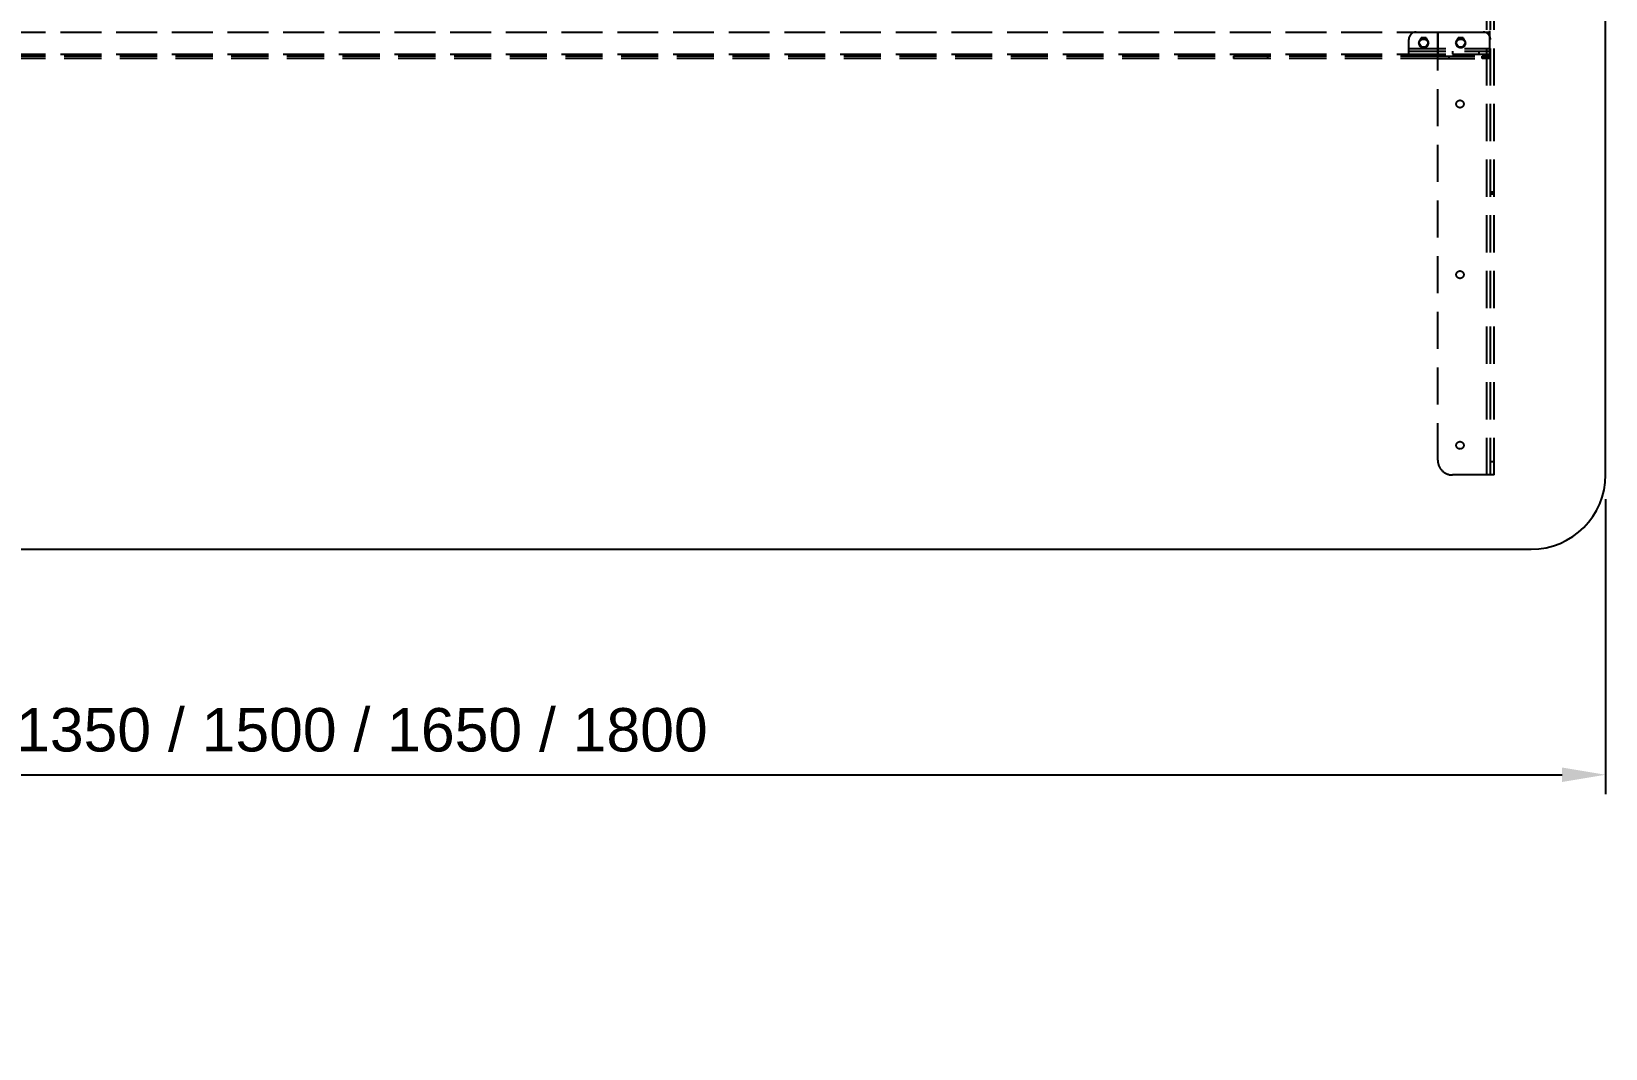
# Model space of a CAD drawing. Header units: millimetres. Extents: x -429 to 16771, y -1239 to 5751.
# Drawn here: x 740 to 1800, y -321 to 364 of the extents above; entities that cross this region are included whole.
import ezdxf

# ---------------------------------------------------------------- set-up
doc = ezdxf.new("R2010")
doc.units = ezdxf.units.MM
doc.header["$LTSCALE"] = 100
doc.linetypes.add('HIDDEN', pattern=[0.375, 0.25, -0.125])
doc.styles.get("Standard").update_dxf_attribs({"font": 'arial.ttf'})
doc.dimstyles.new('CGJ', dxfattribs={"dimscale": 13, "dimtxt": 2.25, "dimasz": 2.25, "dimexe": 1, "dimexo": 1.25, "dimgap": 1.15, "dimtad": 1, "dimtoh": 1, "dimdec": 1, "dimdsep": 46, "dimtxsty": 'Standard', "dimcen": 0, "dimclrd": 2, "dimclre": 2, "dimclrt": 2, "dimadec": 0, "dimazin": 0, "dimtfac": 1, "dimtdec": 1, "dimtmove": 0, "dimatfit": 0, "dimfxl": 1, "dimtolj": 1, "dimtzin": 0, "dimlwe": -1, "dimarcsym": 2})

# ---------------------------------------------------------------- blocks, each defined once
blk = doc.blocks.new('*D65')
at = {"color": 2, "transparency": 16777216}
for p, q in [((0, 49.2), (0, -149.6)), ((1800, 49.2), (1800, -149.6))]:
    blk.add_line(p, q, dxfattribs=at)
at = {"color": 2, "lineweight": -2, "transparency": 16777216}
blk.add_line((29.2, -136.6), (1770.7, -136.6), dxfattribs=at)
at = {"color": 2, "transparency": 16777216}
for points in [[(29.2, -131.7), (29.2, -141.5), (0, -136.6)], [(1770.7, -131.7), (1770.7, -141.5), (1800, -136.6)]]:
    blk.add_solid(points, dxfattribs=at)
at = {"layer": 'Defpoints', "color": 0, "transparency": 16777216}
for p in [(0, 65.4), (1800, 65.4), (1800, -136.6)]:
    blk.add_point(p, dxfattribs=at)
at = {"color": 2, "transparency": 16777216, "insert": (900, -106.5), "char_height": 29.25, "attachment_point": 5}
blk.add_mtext('\\A1;1200 / 1350 / 1500 / 1650 / 1800', dxfattribs=at)

msp = doc.modelspace()

# ---------------------------------------------------------------- linework, layer by layer
at = {"color": 7, "linetype": 'HIDDEN', "lineweight": -3}
for p, q in [((1720, 65.4), (1720, 765.4)), ((1720, 65.4), (1720, 765.4)), ((1722.5, 65.4), (1722.5, 765.4)), ((1725, 65.4), (1725, 765.4)), ((1687, 75.4), (1687, 755.4)), ((1722, 363.65), (78, 363.65)), ((1722, 363.65), (78, 363.65)), ((1687, 363.65), (113, 363.65)), ((1687, 363.65), (113, 363.65)), ((1672.5, 363.9), (1717.5, 363.9)), ((1687, 363.65), (1687, 348.65)), ((1722, 363.65), (1722, 364.65)), ((1722, 348.65), (1722, 363.65)), ((1667.5, 352.9), (1667.5, 358.9)), ((1667.5, 352.9), (1722.5, 352.9)), ((1667.5, 348.9), (1667.5, 352.9)), ((1667.5, 352.9), (1722.5, 352.9)), ((1667.5, 352.9), (1722.5, 352.9)), ((1667.5, 352.9), (1722.5, 352.9)), ((1667.5, 350.9), (1722.5, 350.9)), ((1675.77, 359.9), (1674.03, 356.9)), ((1674.03, 356.9), (1675.77, 353.9)), ((1679.23, 359.9), (1675.77, 359.9)), ((1675.77, 353.9), (1679.23, 353.9)), ((1680.96, 356.9), (1679.23, 359.9)), ((1679.23, 353.9), (1680.96, 356.9)), ((1697, 350.9), (1697, 348.9)), ((1700.77, 359.9), (1699.03, 356.9)), ((1699.03, 356.9), (1700.77, 353.9)), ((1704.23, 359.9), (1700.77, 359.9)), ((1700.77, 353.9), (1704.23, 353.9)), ((1705.96, 356.9), (1704.23, 359.9)), ((1704.23, 353.9), (1705.96, 356.9)), ((1715, 348.9), (1715, 350.9)), ((1722, 348.65), (78, 348.65)), ((1722, 348.65), (78, 348.65)), ((1687, 348.65), (113, 348.65)), ((1687, 348.65), (113, 348.65)), ((1687, 347.65), (113, 347.65)), ((1687, 346.15), (113, 346.15)), ((1549.5, 347.65), (1549.5, 346.15)), ((1572.5, 346.15), (1572.5, 347.65)), ((1667.5, 348.9), (1722.5, 348.9)), ((1687, 347.65), (1717, 347.65)), ((1687, 346.15), (1717, 346.15)), ((1694.5, 347.65), (1694.5, 346.15)), ((1717, 346.15), (1717, 347.65)), ((1717, 347.65), (1722, 347.65)), ((1722, 346.15), (1717, 346.15)), ((1717.5, 346.15), (1717.5, 347.65)), ((1722, 347.65), (1722, 348.65)), ((1722, 347.65), (1722, 346.15)), ((1725, 255.98), (1722.5, 255.98)), ((1722.5, 254.83), (1725, 254.83)), ((1725, 74.25), (1722.5, 74.25)), ((1720, 65.4), (1697, 65.4)), ((1725, 65.4), (1720, 65.4))]:
    msp.add_line(p, q, dxfattribs=at)
at = {"color": 7, "linetype": 'Continuous', "lineweight": -3}
for p, q in [((1800, 65.4), (1800, 765.4)), ((50, 15.4), (1750, 15.4))]:
    msp.add_line(p, q, dxfattribs=at)
at = {"color": 7, "linetype": 'HIDDEN', "lineweight": -3}
for centre, radius in [((1677.5, 356.15), 3), ((1702.5, 356.15), 3), ((1702, 315.4), 2.5), ((1702, 200.4), 2.5), ((1702, 85.4), 2.5)]:
    msp.add_circle(centre, radius, dxfattribs=at)
for centre, radius, start, end in [((1672.5, 358.9), 5, 90, 180), ((1717.5, 358.9), 5, 0, 90), ((1697, 75.4), 10, 180, 270)]:
    msp.add_arc(centre, radius, start, end, dxfattribs=at)
at = {"color": 7, "linetype": 'Continuous', "lineweight": -3}
msp.add_arc((1750, 65.4), 50, 270, 0, dxfattribs=at)

# ---------------------------------------------------------------- dimensions: what is measured, and where the dimension line sits
dim = msp.add_linear_dim(base=(1800, -136.6), p1=(0, 65.4), p2=(1800, 65.4), angle=180, text='1200 / 1350 / 1500 / 1650 / <>', dimstyle='CGJ')
dim.commit()
dim.dimension.update_dxf_attribs({"geometry": '*D65', "text_midpoint": (900, -136.6), "dimtype": 160})

doc.saveas('drawing.dxf')
